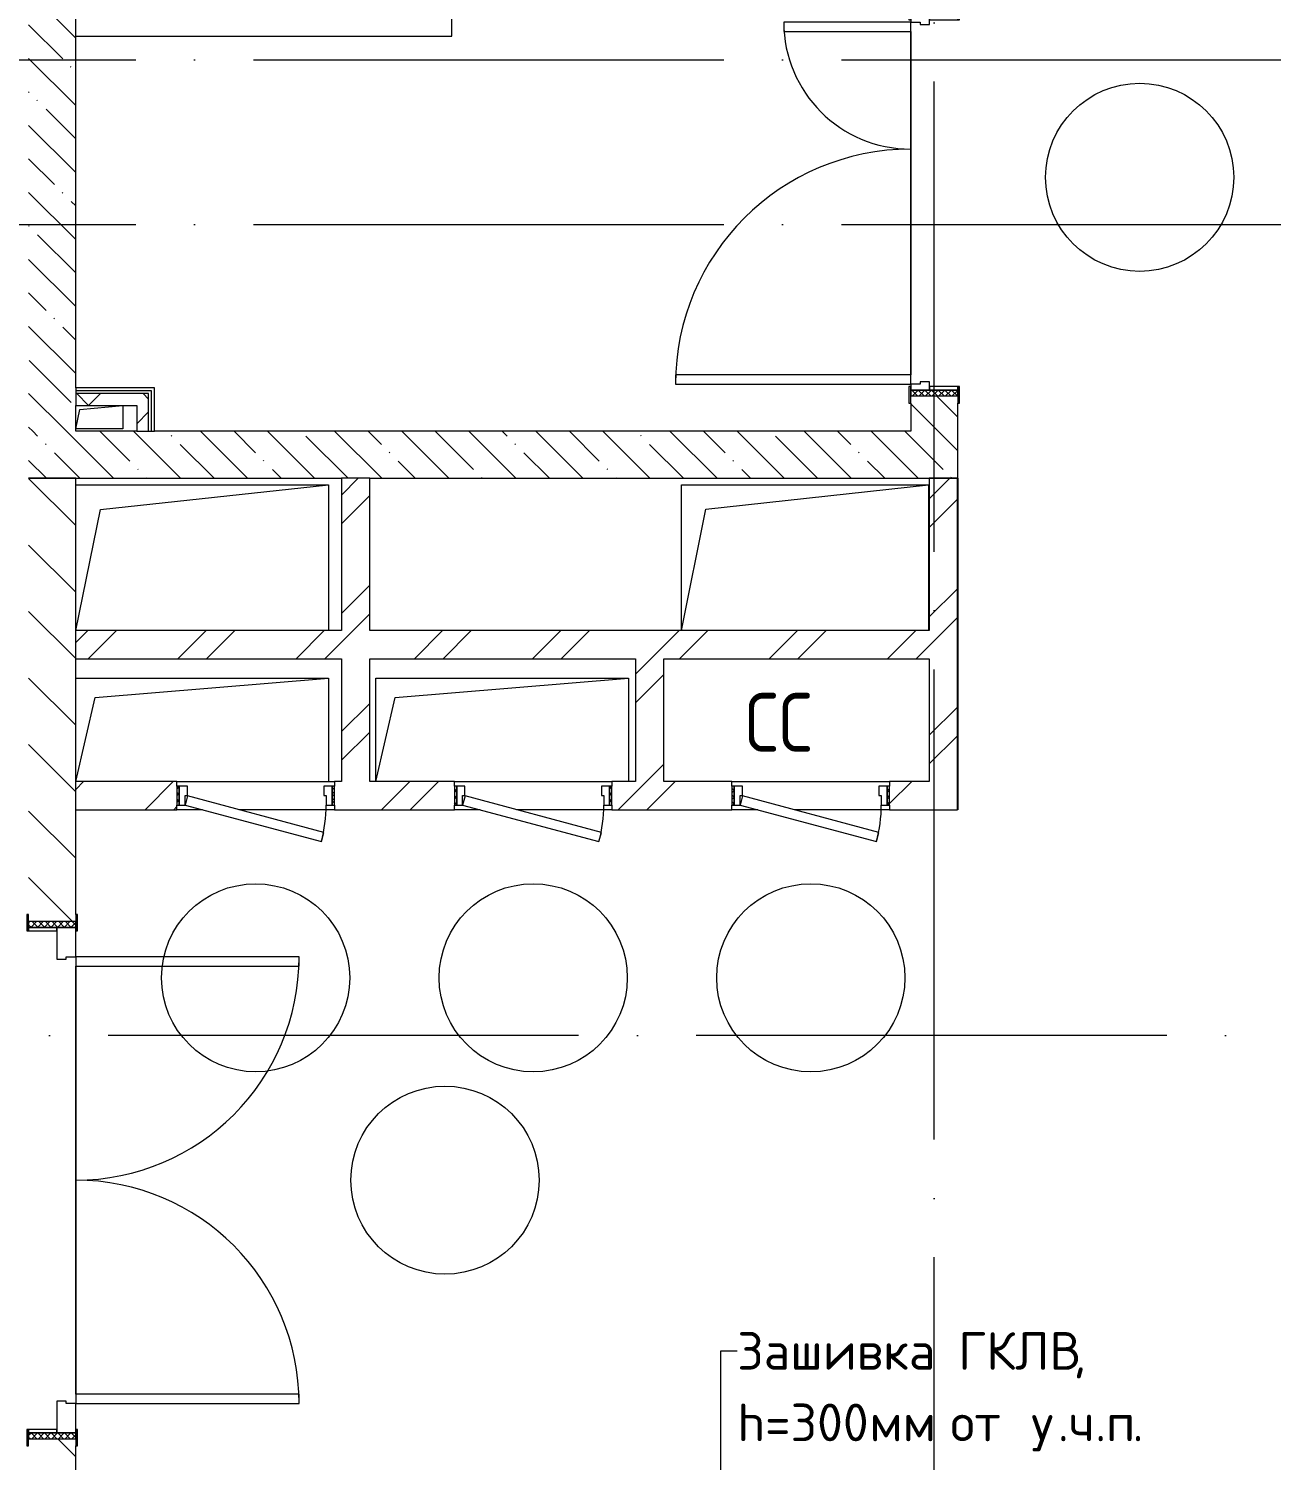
# Model space of a CAD drawing. Header units: millimetres. Extents: x -68946 to 288321, y -402657 to 324925.
# Drawn here: x 148788 to 154071, y 45718 to 51807 of the extents above; entities that cross this region are included whole.
import ezdxf

# ---------------------------------------------------------------- set-up
doc = ezdxf.new("R2010")
doc.units = ezdxf.units.MM
doc.linetypes.add('ADSK_Линия сетки', pattern=[2500, 2000, -250, 0, -250])
for name, color, linetype, lineweight in [('A-DETL-GENF-OTLN', 250, 'Continuous', 5), ('A-DOOR-____-IDEN', 31, 'Continuous', 9), ('A-DOOR-____-MCUT', 250, 'Continuous', 5), ('A-DOOR-____-OTLN', 250, 'Continuous', 5), ('A-DOOR-FRAM-MCUT', 31, 'Continuous', 5), ('A-DOOR-FRAM-OTLN', 31, 'Continuous', 5), ('A-FLOR-____-OTLN', 192, 'Continuous', 9), ('A-GLAZ-____-OTLN', 250, 'Continuous', 5), ('A-WALL-____-MCUT', 250, 'Continuous', 13), ('A-WALL-____-PATT', 250, 'Continuous', 13), ('A-WALL-FNSH-MCUT', 250, 'Continuous', 13), ('G-____-____-TEXT', 250, 'Continuous', 9), ('I-WALL-____-OTLN', 250, 'Continuous', 9), ('S-GRID-____-OTLN', 250, 'Continuous', 9), ('S-STRS-____-OTLN', 250, 'Continuous', 5)]:
    doc.layers.add(name, color=color, linetype=linetype, lineweight=lineweight)
doc.styles.add('GOST Common_1', font='', dxfattribs={"width": 0.9, "height": 250})
doc.styles.add('ISOCPEUR_4', font='isocpeur.ttf', dxfattribs={"height": 300})
doc.styles.get('GOST Common_1').set_extended_font_data('GOST Common')
pattern_1 = [(45, (12287.9, -0.0006), (-251.4472, 251.4472), []), (45, (12287.9, 381), (-251.4472, 251.4472), [])]
pattern_2 = [(135, (12287.91, -0.0006), (-142.5612, -142.5612), []), (135, (12430.48, -0.0006), (-142.5612, -142.5612), [252.016, -50.403, 3.353, -47.05])]
pattern_3 = [(45, (12287.91, -0.0006), (-141.42136, 141.42136), []), (135, (12287.91, -0.0006), (-141.42136, -141.42136), [])]

# ---------------------------------------------------------------- blocks, each defined once
blk = doc.blocks.new('Дверь_СКБ_2Ст_Внутренняя1 - Н_ВВ-10_4_2200x2600h_Фрамуга сверху  EIS 30-42981715-АР1_Маркировочный план 1 этажа С2и3')
at = {"layer": 'A-DOOR-____-OTLN'}
h = blk.add_hatch(dxfattribs=at)
h.set_pattern_fill('FP_6', color=256, style=0, pattern_type=2)
h.set_pattern_definition([(135, (1201.41, 164.685), (-14.1421, -14.1421), []), (225, (1201.41, 164.685), (14.1421, -14.1421), [])])
h.paths.add_polyline_path([(1112.5, -100), (1112.5, 100), (1087.5, 100), (1087.5, -100)])
at = {"layer": 'A-DOOR-FRAM-OTLN'}
h = blk.add_hatch(dxfattribs=at)
h.set_pattern_fill('FP_7', color=256, style=0, pattern_type=2)
h.set_pattern_definition([(45, (-921.384, 164.685), (-14.1421, 14.1421), []), (135, (-921.384, 164.685), (-14.1421, -14.1421), [])])
h.paths.add_polyline_path([(-1062.5, 100), (-1062.5, 100), (-1087.5, 100), (-1087.5, -100), (-1062.5, -100), (-1062.5, 60)])
at = {"layer": 'A-DOOR-____-MCUT'}
for p, q in [((-937.5, 1050), (-937.5, 100)), ((-897.5, 1050), (-937.5, 1050)), ((-897.5, 100), (-897.5, 1050)), ((962.5, 1050), (922.5, 1050)), ((922.5, 1050), (922.5, 100)), ((962.5, 100), (962.5, 1050)), ((-937.5, 100), (-897.5, 100)), ((922.5, 100), (962.5, 100))]:
    blk.add_line(p, q, dxfattribs=at)
at = {"layer": 'A-DOOR-____-OTLN'}
for centre, start, end in [((-937.5, 100), 0, 90), ((962.5, 100), 90, 180)]:
    blk.add_arc(centre, 950, start, end, dxfattribs=at)
at = {"layer": 'A-DOOR-FRAM-MCUT'}
for p, q in [((-1047.5, 108), (-1117.5, 108)), ((-1117.5, 108), (-1117.5, 100)), ((-1117.5, 100), (-1047.5, 100)), ((-1062.5, 100), (-1087.5, 100)), ((-1087.5, 100), (-1087.5, -100)), ((-937.5, 100), (-1062.5, 100)), ((-1062.5, 100), (-1062.5, 20)), ((-1062.5, -100), (-1062.5, 100)), ((-1047.5, 100), (-1062.5, 100)), ((-1062.5, 100), (-1062.5, 99)), ((-1062.5, 99), (-1047.5, 99)), ((-1047.5, 100), (-1047.5, 108)), ((-1047.5, 99), (-1047.5, 100)), ((-937.5, 60), (-937.5, 100)), ((962.5, 100), (962.5, 60)), ((1087.5, 100), (962.5, 100)), ((1142.5, 108), (1072.5, 108)), ((1072.5, 108), (1072.5, 100)), ((1087.5, 100), (1072.5, 100)), ((1072.5, 100), (1072.5, 99)), ((1072.5, 100), (1142.5, 100)), ((1072.5, 99), (1087.5, 99)), ((1087.5, 20), (1087.5, 100)), ((1112.5, 100), (1087.5, 100)), ((1087.5, 100), (1087.5, -100)), ((1087.5, 99), (1087.5, 100)), ((1112.5, -100), (1112.5, 100)), ((1142.5, 100), (1142.5, 108)), ((-1062.5, 20), (-927.5, 20)), ((-1047.5, 20), (-1062.5, 20)), ((-1062.5, 20), (-1062.5, -100)), ((-1047.5, -100), (-1047.5, 20)), ((-927.5, 60), (-937.5, 60)), ((-927.5, 20), (-927.5, 60)), ((962.5, 60), (952.5, 60)), ((952.5, 60), (952.5, 20)), ((952.5, 20), (1087.5, 20)), ((1087.5, 20), (1072.5, 20)), ((1072.5, 20), (1072.5, -100)), ((1087.5, -100), (1087.5, 20)), ((-1047.5, -100), (-1117.5, -100)), ((-1117.5, -100), (-1117.5, -108)), ((-1117.5, -108), (-1047.5, -108)), ((-1087.5, -100), (-1062.5, -100)), ((-1062.5, -100), (-1047.5, -100)), ((-1047.5, -108), (-1047.5, -100)), ((1072.5, -100), (1087.5, -100)), ((1142.5, -100), (1072.5, -100)), ((1072.5, -100), (1072.5, -108)), ((1072.5, -108), (1142.5, -108)), ((1087.5, -100), (1112.5, -100)), ((1142.5, -108), (1142.5, -100))]:
    blk.add_line(p, q, dxfattribs=at)
blk = doc.blocks.new('Дверь_СКБ_1Ст_Внутренняя1 - Н_Д-7л_670x1875h_Технический шкаф ЭОМ и СС-V10-АР1_Маркировочный план 1 этажа С2и3')
at = {"layer": 'A-DOOR-____-OTLN'}
h = blk.add_hatch(dxfattribs=at)
h.set_pattern_fill('FP_22', color=256, style=0, pattern_type=2)
h.set_pattern_definition([(135, (1951.41, 124.685), (-14.14214, -14.14214), []), (225, (1951.41, 124.685), (14.14214, -14.14214), [])])
h.paths.add_polyline_path([(347.5, 40), (337.5, 40), (337.5, -40), (347.5, -40), (347.5, 0)])
at = {"layer": 'A-DOOR-FRAM-OTLN'}
h = blk.add_hatch(dxfattribs=at)
h.set_pattern_fill('FP_23', color=256, style=0, pattern_type=2)
h.set_pattern_definition([(45, (-171.384, 124.685), (-14.1421, 14.1421), []), (135, (-171.384, 124.685), (-14.1421, -14.1421), [])])
h.paths.add_polyline_path([(-322.5, 40), (-322.5, -40), (-312.5, -40), (-312.5, 40)])
at = {"layer": 'A-DOOR-____-MCUT'}
for p, q in [((-267.1, 195.3), (-277.4, 156.7)), ((312.5, 40), (-267.1, 195.3)), ((-277.4, 156.7), (302.1, 1.4)), ((302.1, 1.4), (312.5, 40))]:
    blk.add_line(p, q, dxfattribs=at)
at = {"layer": 'A-DOOR-____-OTLN'}
blk.add_arc((312.5, 40), 600, 165, 180, dxfattribs=at)
at = {"layer": 'A-DOOR-FRAM-MCUT'}
for p, q in [((-312.5, 40), (-322.5, 40)), ((-322.5, 40), (-322.5, -40)), ((-287.5, 40), (-312.5, 40)), ((-312.5, 40), (-312.5, -40)), ((-312.5, -40), (-312.5, 40)), ((-287.5, 0), (-287.5, 40)), ((-277.5, 0), (-287.5, 0)), ((-277.5, -40), (-277.5, 0)), ((312.5, 0), (302.5, 0)), ((302.5, 0), (302.5, -40)), ((312.5, 40), (312.5, 0)), ((337.5, 40), (312.5, 40)), ((337.5, -40), (337.5, 40)), ((347.5, 40), (337.5, 40)), ((337.5, 40), (337.5, -40)), ((347.5, -40), (347.5, 40)), ((-322.5, -40), (-312.5, -40)), ((-312.5, -40), (-277.5, -40)), ((302.5, -40), (337.5, -40)), ((337.5, -40), (347.5, -40))]:
    blk.add_line(p, q, dxfattribs=at)
blk = doc.blocks.new('Дверь_СКБ_2Ст_Внутренняя1 - Н_Д-1_1п_1640x2100h_ЛК-42630921-АР1_Маркировочный план 1 этажа С2и3')
at = {"layer": 'A-DOOR-____-OTLN'}
h = blk.add_hatch(dxfattribs=at)
h.set_pattern_fill('FP_48', color=256, style=0, pattern_type=2)
h.set_pattern_definition([(135, (1481.41, 164.685), (-14.14214, -14.14214), []), (225, (1481.41, 164.685), (14.14214, -14.14214), [])])
h.paths.add_polyline_path([(807.5, -100), (832.5, -100), (832.5, 100), (807.5, 100), (807.5, -97.2)])
at = {"layer": 'A-DOOR-FRAM-OTLN'}
h = blk.add_hatch(dxfattribs=at)
h.set_pattern_fill('FP_49', color=256, style=0, pattern_type=2)
h.set_pattern_definition([(45, (-641.384, 164.685), (-14.1421, 14.1421), []), (135, (-641.384, 164.685), (-14.1421, -14.1421), [])])
h.paths.add_polyline_path([(-807.5, 100), (-807.5, -100), (-782.5, -100), (-782.5, 100)])
at = {"layer": 'A-DOOR-____-MCUT'}
for p, q in [((-757.5, 1100), (-757.5, 100)), ((-717.5, 1100), (-757.5, 1100)), ((-717.5, 100), (-717.5, 1100)), ((782.5, 640), (742.5, 640)), ((742.5, 640), (742.5, 100)), ((782.5, 100), (782.5, 640)), ((-757.5, 100), (-717.5, 100)), ((742.5, 100), (782.5, 100))]:
    blk.add_line(p, q, dxfattribs=at)
at = {"layer": 'A-DOOR-____-OTLN'}
for centre, radius, start, end in [((-757.5, 100), 1000, 0, 90), ((782.5, 100), 540, 90, 180)]:
    blk.add_arc(centre, radius, start, end, dxfattribs=at)
at = {"layer": 'A-DOOR-FRAM-MCUT'}
for p, q in [((-767.5, 108), (-837.5, 108)), ((-837.5, 108), (-837.5, 100)), ((-837.5, 100), (-767.5, 100)), ((-782.5, 100), (-807.5, 100)), ((-807.5, 100), (-807.5, -100)), ((-757.5, 100), (-782.5, 100)), ((-782.5, 100), (-782.5, 20)), ((-782.5, -100), (-782.5, 100)), ((-767.5, 100), (-782.5, 100)), ((-782.5, 100), (-782.5, 99)), ((-782.5, 99), (-767.5, 99)), ((-767.5, 100), (-767.5, 108)), ((-767.5, 99), (-767.5, 100)), ((-757.5, 60), (-757.5, 100)), ((782.5, 100), (782.5, 60)), ((807.5, 100), (782.5, 100)), ((862.5, 108), (792.5, 108)), ((792.5, 108), (792.5, 100)), ((807.5, 100), (792.5, 100)), ((792.5, 100), (792.5, 99)), ((792.5, 100), (862.5, 100)), ((792.5, 99), (807.5, 99)), ((807.5, 20), (807.5, 100)), ((832.5, 100), (807.5, 100)), ((807.5, 100), (807.5, -100)), ((807.5, 99), (807.5, 100)), ((832.5, -100), (832.5, 100)), ((862.5, 100), (862.5, 108)), ((-782.5, 20), (-747.5, 20)), ((-767.5, 20), (-782.5, 20)), ((-782.5, 20), (-782.5, -100)), ((-767.5, -100), (-767.5, 20)), ((-747.5, 60), (-757.5, 60)), ((-747.5, 20), (-747.5, 60)), ((782.5, 60), (772.5, 60)), ((772.5, 60), (772.5, 20)), ((772.5, 20), (807.5, 20)), ((807.5, 20), (792.5, 20)), ((792.5, 20), (792.5, -100)), ((807.5, -100), (807.5, 20)), ((-767.5, -100), (-837.5, -100)), ((-837.5, -100), (-837.5, -108)), ((-837.5, -108), (-767.5, -108)), ((-807.5, -100), (-782.5, -100)), ((-782.5, -100), (-767.5, -100)), ((-767.5, -108), (-767.5, -100)), ((792.5, -100), (807.5, -100)), ((862.5, -100), (792.5, -100)), ((792.5, -100), (792.5, -108)), ((792.5, -108), (862.5, -108)), ((807.5, -100), (832.5, -100)), ((862.5, -108), (862.5, -100))]:
    blk.add_line(p, q, dxfattribs=at)
blk = doc.blocks.new('_Wn_-As_OpeningMEP_floor__Rectangular - _Wn_-As_OpeningMEP_floor__Rectangular-36783979-АР1_Маркировочный план 1 этажа С2и3')
at = {"layer": 'A-DETL-GENF-OTLN', "lineweight": 5}
for p, q in [((-454.9, 187.4), (537.5, 270)), ((-537.5, -170), (-454.9, 187.4))]:
    blk.add_line(p, q, dxfattribs=at)
blk = doc.blocks.new('_Wn_-As_OpeningMEP_floor__Rectangular - _Wn_-As_OpeningMEP_floor__Rectangular-V79-АР1_Маркировочный план 1 этажа С2и3')
at = {"layer": 'A-DETL-GENF-OTLN', "lineweight": 5}
for p, q in [((-454.9, 187.4), (537.5, 270)), ((-537.4, -169.5), (-454.9, 187.4))]:
    blk.add_line(p, q, dxfattribs=at)
blk = doc.blocks.new('_Wn_-As_OpeningMEP_floor__Rectangular - _Wn_-As_OpeningMEP_floor__Rectangular-34856944-АР1_Маркировочный план 1 этажа С2и3')
at = {"layer": 'A-DETL-GENF-OTLN', "lineweight": 5}
for p, q in [((-432.7, 255.2), (537.5, 360)), ((-537.5, -259.9), (-432.7, 255.2))]:
    blk.add_line(p, q, dxfattribs=at)
blk = doc.blocks.new('_Wn_-As_OpeningMEP_floor__Rectangular - _Wn_-As_OpeningMEP_floor__Rectangular-34857053-АР1_Маркировочный план 1 этажа С2и3')
at = {"layer": 'A-DETL-GENF-OTLN', "lineweight": 5}
for p, q in [((-421.1, 256.1), (525, 360)), ((-525, -260), (-421.1, 256.1))]:
    blk.add_line(p, q, dxfattribs=at)
blk = doc.blocks.new('_Wn_-As_OpeningMEP_floor__Rectangular - _Wn_-As_OpeningMEP_floor__Rectangular-34852155-АР1_Маркировочный план 1 этажа С2и3')
at = {"layer": 'A-DETL-GENF-OTLN', "lineweight": 5}
for p, q in [((-100, 0), (-82.3, 82.3)), ((-82.3, 82.3), (100, 100))]:
    blk.add_line(p, q, dxfattribs=at)
blk = doc.blocks.new('ADSK_Марка_Дверь - Типоразмер_ADSK_Марка-30565456-АР1_Маркировочный план 1 этажа С2и3')
at = {"layer": 'A-DOOR-____-IDEN'}
blk.add_circle((0, 0), 4, dxfattribs=at)

msp = doc.modelspace()

# ---------------------------------------------------------------- hatches: boundary and pattern name
at = {"layer": 'A-WALL-____-PATT', "lineweight": 15, "true_color": 0x000000}
h = msp.add_hatch(dxfattribs=at)
h.set_pattern_fill('FP_1', color=18, style=0, pattern_type=2)
h.set_pattern_definition(pattern_2)
h.paths.add_polyline_path([(152537.9138, 50095), (152737.9138, 50095), (152737.9138, 50245.0006), (152537.9138, 50245.0006), (152537.9138, 50215.0006)])
h.paths.add_polyline_path([(152737.9138, 51885.0006), (152736.8919, 58975), (152537.9138, 58975), (152537.9138, 51885.0006), (152720.0894, 51885.0006)])
h = msp.add_hatch(dxfattribs=at)
h.set_pattern_fill('FP_1', color=18, style=0, pattern_type=2)
h.set_pattern_definition(pattern_2)
h.paths.add_polyline_path([(148787.9138, 50095), (148987.913, 50095), (148987.9138, 58775), (148787.9138, 58775), (148787.9138, 50205.0006)])
h = msp.add_hatch(dxfattribs=at)
h.set_pattern_fill('FP_4', color=18, style=0, pattern_type=2)
h.set_pattern_definition(pattern_1)
h.paths.add_polyline_path([(148787.9138, 51555), (148787.9138, 51675), (144987.9138, 51675), (144987.9138, 51555), (148710.9849, 51555)])
h = msp.add_hatch(dxfattribs=at)
h.set_pattern_fill('FP_83', color=18, style=0, pattern_type=2)
h.set_pattern_definition(pattern_3)
h.paths.add_polyline_path([(149172.8681, 50205.0006), (149297.9138, 50205.0006), (149297.9138, 50255.0006), (148987.9138, 50255.0006), (148987.9138, 50205.0006), (148992.2743, 50205.0006)])
h = msp.add_hatch(dxfattribs=at)
h.set_pattern_fill('FP_83', color=18, style=0, pattern_type=2)
h.set_pattern_definition(pattern_3)
h.paths.add_polyline_path([(149247.9138, 50095), (149297.9138, 50095), (149297.9138, 50205.0006), (149247.9138, 50205.0006), (149247.9138, 50111.3934)])
h = msp.add_hatch(dxfattribs=at)
h.set_pattern_fill('FP_1', color=18, style=0, pattern_type=2)
h.set_pattern_definition(pattern_2)
h.paths.add_polyline_path([(152737.9138, 49895), (152737.9138, 50095), (148787.9138, 50095), (148787.9138, 49895), (152626.9949, 49895)])
h = msp.add_hatch(dxfattribs=at)
h.set_pattern_fill('FP_2', color=18, style=0, pattern_type=2)
h.set_pattern_definition([(135, (12287.91, -0.0006), (-141.42136, -141.42136), [])])
h.paths.add_polyline_path([(148789.2073, 42705.0006), (148987.9138, 42705.0006), (148987.9138, 44925), (148787.9138, 44925), (148787.9138, 42705.0006)])
h.paths.add_polyline_path([(148987.7441, 45325), (148987.9133, 45325), (148987.8919, 45809.9994), (148787.9138, 45809.9994), (148787.9138, 45325), (148987.5438, 45325)])
h.paths.add_polyline_path([(148987.8919, 48009.9994), (148987.9138, 48009.9994), (148987.8933, 49895), (148787.9154, 49895.0006), (148787.9138, 48009.9994)])
h = msp.add_hatch(dxfattribs=at)
h.set_pattern_fill('FP_4', color=18, style=0, pattern_type=2)
h.set_pattern_definition(pattern_1)
h.paths.add_polyline_path([(150217.8919, 48605.5), (150237.9138, 48605.5), (150237.9138, 49895), (150117.9138, 49895), (150117.9138, 48605.5)])
h = msp.add_hatch(dxfattribs=at)
h.set_pattern_fill('FP_4', color=18, style=0, pattern_type=2)
h.set_pattern_definition(pattern_1)
h.paths.add_polyline_path([(152736.8919, 49247.4994), (152736.8919, 49895), (152616.8919, 49895), (152616.8919, 49247.4994)])
h = msp.add_hatch(dxfattribs=at)
h.set_pattern_fill('FP_4', color=18, style=0, pattern_type=2)
h.set_pattern_definition(pattern_1)
h.paths.add_polyline_path([(152612.8933, 49127.4994), (152736.8919, 49127.4994), (152736.8919, 49247.4994), (150237.9138, 49247.4994), (150237.9138, 49127.4994), (152610.7105, 49127.4994)])
h.paths.add_polyline_path([(148987.9138, 49127.4994), (150117.9138, 49127.4994), (150117.9138, 49247.4994), (148987.9138, 49247.4994)])
h = msp.add_hatch(dxfattribs=at)
h.set_pattern_fill('FP_4', color=18, style=0, pattern_type=2)
h.set_pattern_definition(pattern_1)
h.paths.add_polyline_path([(151454.2468, 48605.5), (151487.9138, 48605.5), (151487.9138, 49127.4994), (151367.9138, 49127.4994), (151367.9138, 48605.5)])
h = msp.add_hatch(dxfattribs=at)
h.set_pattern_fill('FP_4', color=18, style=0, pattern_type=2)
h.set_pattern_definition(pattern_1)
h.paths.add_polyline_path([(152736.8919, 48605.5), (152736.8919, 49127.4994), (152616.8919, 49127.4994), (152616.8919, 48605.5)])
h = msp.add_hatch(dxfattribs=at)
h.set_pattern_fill('FP_4', color=18, style=0, pattern_type=2)
h.set_pattern_definition(pattern_1)
h.paths.add_polyline_path([(152736.8919, 48485.5), (152736.8919, 48605.5), (152447.9138, 48605.5), (152447.9138, 48485.5), (152599.0324, 48485.5)])
h.paths.add_polyline_path([(150087.9138, 48485.5), (150597.9138, 48485.5), (150597.9138, 48605.5), (150087.9138, 48605.4376), (150087.9138, 48505.5)])
h.paths.add_polyline_path([(151777.9138, 48485.5), (151777.9138, 48605.5), (151267.9138, 48605), (151267.9138, 48485.5), (151492.9138, 48485.5)])
h.paths.add_polyline_path([(148987.9138, 48485.5), (149417.9138, 48485.5), (149417.9138, 48605.5), (148987.9138, 48605.4928)])

# ---------------------------------------------------------------- linework, layer by layer
at = {"layer": 'A-FLOR-____-OTLN', "color": 18, "lineweight": 5, "true_color": 0x000000}
for p, q in [((152537.9138, 50335.0006), (152537.9138, 51795.0006)), ((152537.9138, 51795.0006), (152537.9138, 50335.0006)), ((149187.9138, 50205.0006), (149187.9138, 50105.0006)), ((149187.9138, 50105.0006), (148987.9138, 50105.0006)), ((152737.9138, 49895), (152737.9138, 48485.5)), ((148987.9138, 49867.4994), (150062.8933, 49867.4994)), ((150062.8933, 49867.4994), (150062.8933, 49247.4994)), ((151562.8933, 49247.4994), (151562.8933, 49867.4994)), ((151562.8933, 49867.4994), (152612.8933, 49867.4994)), ((152612.8933, 49867.4994), (152612.8933, 49247.4994)), ((148987.9138, 49045.5), (150062.9036, 49045.5)), ((150062.9036, 49045.5), (150062.9036, 48605.5)), ((150263.3708, 48605.5), (150263.3708, 49045)), ((150263.3708, 49045), (151338.3708, 49045)), ((151338.3708, 49045), (151338.3708, 48605.5)), ((149527.5549, 48485.5), (149417.9138, 48485.5)), ((150087.9138, 48485.5), (149682.103, 48485.5)), ((150707.5549, 48485.5), (150597.9138, 48485.5)), ((151267.9138, 48485.5), (150862.103, 48485.5)), ((148987.8919, 45999.9994), (148987.8919, 47819.9994)), ((148987.9138, 47819.9994), (148987.9138, 45999.9994))]:
    msp.add_line(p, q, dxfattribs=at)
at = {"layer": 'A-WALL-____-MCUT', "color": 18, "lineweight": 15, "true_color": 0x000000}
for p, q in [((148987.9138, 50280.0006), (148987.9138, 58775)), ((148987.9138, 50280.0006), (148987.9138, 50255.0006)), ((149310.4138, 50267.5006), (148987.9138, 50267.5006)), ((149297.9138, 50255.0006), (148987.9138, 50255.0006)), ((148987.9138, 50255.0006), (148987.9138, 50205.0006)), ((149297.9138, 50095), (149297.9138, 50255.0006)), ((149310.4138, 50095), (149310.4138, 50267.5006)), ((148987.9138, 50095), (148987.9138, 50205.0006)), ((148987.9138, 50205.0006), (149247.9138, 50205.0006)), ((149247.9138, 50205.0006), (149247.9138, 50095)), ((152537.9138, 50215.0006), (152537.9138, 50095)), ((152737.9138, 49895), (152737.9138, 50215.0006)), ((149247.9138, 50095), (148987.9138, 50095)), ((149247.9138, 50095), (149297.9138, 50095)), ((149297.9138, 50095), (149322.9138, 50095)), ((152537.9138, 50095), (149322.9138, 50095)), ((148987.9138, 49895.0006), (148787.9138, 49895.0006)), ((148787.9138, 49895), (150117.9138, 49895)), ((148987.9138, 48039.9994), (148987.9138, 49895.0006)), ((150117.9138, 49895), (150117.9138, 49247.4994)), ((150237.9138, 49895), (150117.9138, 49895)), ((150237.9138, 49247.4994), (150237.9138, 49895)), ((150237.9138, 49895), (152737.9138, 49895)), ((152616.8919, 49895.0006), (152616.8919, 49247.4994)), ((152736.8919, 49895.0006), (152616.8919, 49895.0006)), ((152736.8919, 48485.5), (152736.8919, 49895.0006)), ((150117.9138, 49247.4994), (148987.9138, 49247.4994)), ((152616.8919, 49247.4994), (150237.9138, 49247.4994)), ((148987.9138, 49127.4994), (150117.9138, 49127.4994)), ((150117.9138, 49127.4994), (150117.9138, 48605.5)), ((150237.9138, 48605.5), (150237.9138, 49127.4994)), ((150237.9138, 49127.4994), (151367.9138, 49127.4994)), ((151367.9138, 49127.4994), (151367.9138, 48605.5)), ((151487.9138, 48605.5), (151487.9138, 49127.4994)), ((151487.9138, 49127.4994), (152616.8919, 49127.4994)), ((152616.8919, 49127.4994), (152616.8919, 48605.5)), ((149417.9138, 48605.5), (148987.9138, 48605.5)), ((149417.9138, 48585.5), (149417.9138, 48605.5)), ((150117.9138, 48605.5), (150087.9138, 48605.5)), ((150087.9138, 48605.5), (150087.9138, 48585.5)), ((150597.9138, 48605.5), (150237.9138, 48605.5)), ((150597.9138, 48585.5), (150597.9138, 48605.5)), ((151367.9138, 48605.5), (151267.9138, 48605.5)), ((151267.9138, 48605.5), (151267.9138, 48585.5)), ((151777.9138, 48605.5), (151487.9138, 48605.5)), ((151777.9138, 48585.5), (151777.9138, 48605.5)), ((152616.8919, 48605.5), (152447.9138, 48605.5)), ((152447.9138, 48605.5), (152447.9138, 48585.5)), ((148987.9138, 48485.5), (149417.9138, 48485.5)), ((149417.9138, 48485.5), (149417.9138, 48505.5)), ((150087.9138, 48505.5), (150087.9138, 48485.5)), ((150087.9138, 48485.5), (150597.9138, 48485.5)), ((150597.9138, 48485.5), (150597.9138, 48505.5)), ((151267.9138, 48505.5), (151267.9138, 48485.5)), ((151267.9138, 48485.5), (151777.9138, 48485.5)), ((151777.9138, 48485.5), (151777.9138, 48505.5)), ((152447.9138, 48505.5), (152447.9138, 48485.5)), ((152447.9138, 48485.5), (152736.8919, 48485.5)), ((148987.9138, 45325), (148987.9138, 45779.9994))]:
    msp.add_line(p, q, dxfattribs=at)
at = {"layer": 'A-WALL-FNSH-MCUT', "lineweight": 15}
for p, q in [((149322.9138, 50280.0006), (148987.9138, 50280.0006)), ((149322.9138, 50095), (149322.9138, 50280.0006))]:
    msp.add_line(p, q, dxfattribs=at)
at = {"layer": 'G-____-____-TEXT', "color": 18, "true_color": 0x000000}
for p, q in [((151729.9543, 46183.9395), (151800.5288, 46183.9395)), ((151729.9543, 44192.8175), (151729.9543, 46183.9395))]:
    msp.add_line(p, q, dxfattribs=at)
at = {"layer": 'I-WALL-____-OTLN', "color": 18, "lineweight": 15, "true_color": 0x000000}
for p, q in [((149417.9138, 48605.5), (150087.9138, 48605.5)), ((150597.9138, 48605.5), (151267.9138, 48605.5)), ((151777.9138, 48605.5), (152447.9138, 48605.5)), ((149527.5549, 48485.5), (149527.5549, 48485.5)), ((150087.9138, 48485.5), (149682.103, 48485.5)), ((150707.5549, 48485.5), (150597.9138, 48485.5)), ((151887.5549, 48485.5), (151777.9138, 48485.5)), ((152447.9138, 48485.5), (152042.103, 48485.5)), ((148987.9138, 47819.9994), (148987.9138, 45999.9994))]:
    msp.add_line(p, q, dxfattribs=at)
at = {"layer": 'S-GRID-____-OTLN', "color": 18, "linetype": 'ADSK_Линия сетки', "true_color": 0x000000}
for p, q in [((152637.9138, -2919.5356), (152637.9138, 61063.6538)), ((77240.3519, 51675), (168626.8279, 51675)), ((77240.3519, 50975), (168626.8279, 50975)), ((168626.8279, 47525), (111607.9138, 47525))]:
    msp.add_line(p, q, dxfattribs=at)
at = {"layer": 'S-STRS-____-OTLN', "color": 18, "true_color": 0x000000}
for p, q in [((150586.4138, 51774.9994), (150586.4138, 52074.9994)), ((148987.9138, 51774.9994), (150586.4138, 51774.9994))]:
    msp.add_line(p, q, dxfattribs=at)

# ---------------------------------------------------------------- block references
at = {"layer": 'A-DOOR-____-IDEN', "color": 18, "true_color": 0x000000, "xscale": 99.99999999999993, "yscale": 99.99999999999993, "zscale": 99.99999999999993}
for p in [(153511.2742, 51174.9994), (149752.9138, 47770.5699), (150932.9138, 47770.5699), (152112.9138, 47770.5699), (150557.9138, 46909.9994)]:
    msp.add_blockref('ADSK_Марка_Дверь - Типоразмер_ADSK_Марка-30565456-АР1_Маркировочный план 1 этажа С2и3', p, dxfattribs=at)
at = {"layer": 'A-DOOR-____-OTLN', "color": 18, "true_color": 0x000000}
for name, p, rotation in [('Дверь_СКБ_2Ст_Внутренняя1 - Н_Д-1_1п_1640x2100h_ЛК-42630921-АР1_Маркировочный план 1 этажа С2и3', (152637.9138, 51052.5006), 90), ('Дверь_СКБ_1Ст_Внутренняя1 - Н_Д-7л_670x1875h_Технический шкаф ЭОМ и СС-V10-АР1_Маркировочный план 1 этажа С2и3', (149765.4138, 48545.5), 180), ('Дверь_СКБ_1Ст_Внутренняя1 - Н_Д-7л_670x1875h_Технический шкаф ЭОМ и СС-V10-АР1_Маркировочный план 1 этажа С2и3', (150945.4138, 48545.5), 180), ('Дверь_СКБ_1Ст_Внутренняя1 - Н_Д-7л_670x1875h_Технический шкаф ЭОМ и СС-V10-АР1_Маркировочный план 1 этажа С2и3', (152125.4138, 48545.5), 180), ('Дверь_СКБ_2Ст_Внутренняя1 - Н_ВВ-10_4_2200x2600h_Фрамуга сверху  EIS 30-42981715-АР1_Маркировочный план 1 этажа С2и3', (148887.9138, 46922.4994), 269.9999999999997)]:
    msp.add_blockref(name, p, dxfattribs=dict(at, rotation=rotation))
at = {"layer": 'A-GLAZ-____-OTLN', "color": 18, "true_color": 0x000000}
for name, p in [('_Wn_-As_OpeningMEP_floor__Rectangular - _Wn_-As_OpeningMEP_floor__Rectangular-34852155-АР1_Маркировочный план 1 этажа С2и3', (149087.9138, 50105.0006)), ('_Wn_-As_OpeningMEP_floor__Rectangular - _Wn_-As_OpeningMEP_floor__Rectangular-34856944-АР1_Маркировочный план 1 этажа С2и3', (149525.3933, 49507.4994)), ('_Wn_-As_OpeningMEP_floor__Rectangular - _Wn_-As_OpeningMEP_floor__Rectangular-34857053-АР1_Маркировочный план 1 этажа С2и3', (152087.8933, 49507.4994)), ('_Wn_-As_OpeningMEP_floor__Rectangular - _Wn_-As_OpeningMEP_floor__Rectangular-36783979-АР1_Маркировочный план 1 этажа С2и3', (149525.4036, 48775.5)), ('_Wn_-As_OpeningMEP_floor__Rectangular - _Wn_-As_OpeningMEP_floor__Rectangular-V79-АР1_Маркировочный план 1 этажа С2и3', (150800.8708, 48775))]:
    msp.add_blockref(name, p, dxfattribs=at)

# ---------------------------------------------------------------- texts
at = {"layer": 'G-____-____-TEXT', "color": 18, "true_color": 0x000000, "attachment_point": 1}
for s, insert, char_height, width, style in [('СС', (151833.8327, 48982.1484), 250, 389.620125, 'GOST Common_1'), ('Зашивка', (151800.5288, 46263.9395), 160, 1026.16, 'ISOCPEUR_4'), ('ГКЛВ', (152739.7997, 46263.9395), 160, 593.24875, 'ISOCPEUR_4'), ('\\fISOCPEUR|b0|i0|c204|p34|;,', (153229.2788, 46263.9395), 160, 64.135, 'ISOCPEUR_4'), ('h=300', (151800.5288, 45959.6686), 160, 681.434375, 'ISOCPEUR_4'), ('мм', (152362.7684, 45959.6686), 160, 304.64125, 'ISOCPEUR_4'), ('от', (152706.7268, 45959.6686), 160, 304.64125, 'ISOCPEUR_4'), ('\\fISOCPEUR|b0|i0|c204|p34|;у', (153050.6851, 45959.6686), 160, 136.286875, 'ISOCPEUR_4'), ('\\fISOCPEUR|b0|i0|c204|p34|;ч', (153209.4351, 45959.6686), 160, 136.286875, 'ISOCPEUR_4'), ('\\fISOCPEUR|b0|i0|c204|p34|;п', (153368.1851, 45959.6686), 160, 136.286875, 'ISOCPEUR_4'), ('\\fISOCPEUR|b0|i0|c204|p34|;.', (153163.133, 45959.6686), 160, 56.118125, 'ISOCPEUR_4'), ('\\fISOCPEUR|b0|i0|c204|p34|;.', (153321.883, 45959.6686), 160, 56.118125, 'ISOCPEUR_4'), ('\\fISOCPEUR|b0|i0|c204|p34|;.', (153480.633, 45959.6686), 160, 56.118125, 'ISOCPEUR_4')]:
    msp.add_mtext(s, dxfattribs=dict(at, insert=insert, char_height=char_height, width=width, style=style))

doc.saveas('drawing.dxf')
